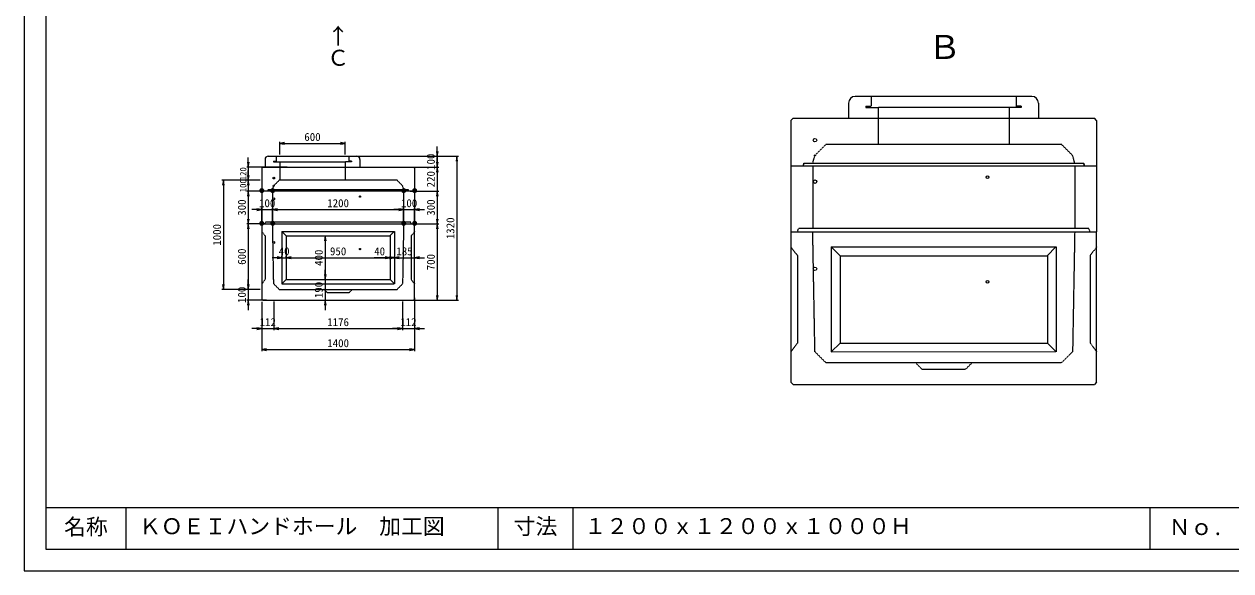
# Model space of a CAD drawing. Units: millimetres, scale not verified. Extents: x -420 to 421, y -297 to 297.
# Drawn here: x -420 to 132, y -297 to -46 of the extents above; entities that cross this region are included whole.
import ezdxf
from ezdxf.enums import TextEntityAlignment as Align

# ---------------------------------------------------------------- set-up
doc = ezdxf.new("R2010")
doc.units = ezdxf.units.MM
doc.header["$PDMODE"] = 32
doc.header["$PDSIZE"] = 0.5
doc.linetypes.add('USER2', pattern=[4.7625, 3.175, -1.5875])
doc.layers.add('0-0', color=7, linetype='Continuous')
for name, color, linetype, lineweight in [('0-1_0', 9, 'Continuous', 25), ('0-2_dims', 7, 'Continuous', 18), ('0-3_pen1実線', 4, 'Continuous', 13), ('0-4_pen2実線', 3, 'Continuous', 13), ('0-5_pen3実線', 7, 'Continuous', 25), ('0-6_pen4実線', 7, 'Continuous', 25), ('0-7_pen2破線', 3, 'USER2', 25), ('0-9_draw', 7, 'Continuous', 13)]:
    doc.layers.add(name, color=color, linetype=linetype, lineweight=lineweight)
doc.styles.add('ＭＳ ゴシック', font='')
doc.styles.get('ＭＳ ゴシック').set_extended_font_data('MS Gothic')

# ---------------------------------------------------------------- blocks, each defined once
blk = doc.blocks.new('部分図 1')
at = {"layer": '0-1_0'}
blk.add_lwpolyline([(0, 0), (16824, 0), (16824, 11878), (0, 11878)], close=True, dxfattribs=at)
at = {"layer": '0-2_dims'}
for p, q in [((2341.5, 3815), (2341.5, 3933)), ((2341.5, 3918), (2941.5, 3918)), ((2941.5, 3815), (2941.5, 3933)), ((3784.5, 3800), (3784.5, 3890)), ((2053.5, 3700), (2053.5, 3790)), ((3012.5, 3800), (3799.5, 3800)), ((3669.5, 3800), (3978.5, 3800)), ((3784.5, 3800), (3784.5, 3700)), ((3784.5, 3700), (3784.5, 3790)), ((3963.5, 3800), (3963.5, 2480)), ((2410.5, 3700), (2038.5, 3700)), ((2053.5, 3700), (2053.5, 3580)), ((2053.5, 3580), (2053.5, 3670)), ((3012.5, 3700), (3799.5, 3700)), ((3535.5, 3700), (3799.5, 3700)), ((3784.5, 3700), (3784.5, 3480)), ((3784.5, 3700), (3784.5, 3610)), ((2085, 3580), (1810.5, 3580)), ((1825.5, 3580), (1825.5, 2580)), ((2161.5, 3580), (2038.5, 3580)), ((2161.5, 3580), (2038.5, 3580)), ((2053.5, 3580), (2053.5, 3490)), ((2053.5, 3580), (2053.5, 3480)), ((2161.5, 3480), (2038.5, 3480)), ((2161.5, 3480), (2038.5, 3480)), ((2053.5, 3480), (2053.5, 3390)), ((2053.5, 3480), (2053.5, 3180)), ((3535.5, 3480), (3799.5, 3480)), ((3535.5, 3480), (3799.5, 3480)), ((3784.5, 3480), (3784.5, 3390)), ((3784.5, 3480), (3784.5, 3180)), ((2176.5, 3195), (2176.5, 3326)), ((2276.47, 3196.82), (2276.47, 3326)), ((2276.47, 3196.82), (2276.47, 3326)), ((3476.27, 3196.82), (3476.27, 3326)), ((3476.27, 3196.82), (3476.27, 3326)), ((3576.5, 3193.23), (3576.5, 3326)), ((2176.5, 3311), (2086.5, 3311)), ((2176.5, 3311), (2276.47, 3311)), ((2276.47, 3311), (2366.47, 3311)), ((2276.47, 3311), (3476.27, 3311)), ((3476.27, 3311), (3386.27, 3311)), ((3476.27, 3311), (3576.5, 3311)), ((3576.5, 3311), (3666.5, 3311)), ((2161.5, 3180), (2038.5, 3180)), ((2161.5, 3180), (2038.5, 3180)), ((2053.5, 3180), (2053.5, 2580)), ((3591.5, 3180), (3799.5, 3180)), ((3591.5, 3180), (3799.5, 3180)), ((3784.5, 3180), (3784.5, 2480)), ((2755.5, 3070), (2772.75, 3070)), ((2757.75, 3070), (2757.75, 2670)), ((2361.5, 2870), (2361.5, 2885)), ((2401.5, 2870), (2401.5, 2885)), ((2401.5, 2870), (2401.5, 2885)), ((3351.5, 2870), (3351.5, 2885)), ((3351.5, 2870), (3351.5, 2885)), ((3391.5, 2870), (3391.5, 2885)), ((3391.5, 2870), (3391.5, 2885)), ((3576.5, 2870), (3576.5, 2885)), ((2361.5, 2870), (2271.5, 2870)), ((2361.5, 2870), (2401.5, 2870)), ((2401.5, 2870), (2491.5, 2870)), ((2401.5, 2870), (3351.5, 2870)), ((3351.5, 2870), (3206.5, 2870)), ((3391.5, 2870), (3301.5, 2870)), ((3351.5, 2870), (3391.5, 2870)), ((3391.5, 2870), (3481.5, 2870)), ((3391.5, 2870), (3576.5, 2870)), ((3576.5, 2870), (3666.5, 2870)), ((2053.5, 2580), (2053.5, 2670)), ((2757.75, 2670), (2757.75, 2760)), ((2757.75, 2670), (2772.75, 2670)), ((2757.75, 2670), (2772.75, 2670)), ((2757.75, 2670), (2757.75, 2480)), ((2085, 2580), (1810.5, 2580)), ((2161.5, 2580), (2038.5, 2580)), ((2161.5, 2580), (2038.5, 2580)), ((2053.5, 2580), (2053.5, 2480)), ((2221.5, 2480), (2038.5, 2480)), ((2053.5, 2480), (2053.5, 2390)), ((2176.5, 2465), (2176.5, 2206)), ((2288.1, 2467.5), (2288.1, 2206)), ((2288.1, 2467.5), (2288.1, 2206)), ((2757.75, 2480), (2772.75, 2480)), ((2757.75, 2480), (2757.75, 2390)), ((3464.5, 2467.5), (3464.5, 2206)), ((3464.5, 2467.5), (3464.5, 2206)), ((3550.5, 2480), (3799.5, 2480)), ((3576.5, 2502), (3576.5, 2206)), ((3669.5, 2480), (3978.5, 2480)), ((2176.5, 2393.8), (2176.5, 2013)), ((3576.5, 2358), (3576.5, 2013)), ((2176.5, 2221), (2086.5, 2221)), ((2176.5, 2221), (2288.1, 2221)), ((2288.1, 2221), (2378.1, 2221)), ((2288.1, 2221), (3464.5, 2221)), ((3464.5, 2221), (3374.5, 2221)), ((3464.5, 2221), (3576.5, 2221)), ((3576.5, 2221), (3666.5, 2221)), ((2176.5, 2028), (3576.5, 2028))]:
    blk.add_line(p, q, dxfattribs=at)
for points in [[(2386.5, 3925.5), (2341.5, 3918), (2386.5, 3910.5)], [(2896.5, 3910.5), (2941.5, 3918), (2896.5, 3925.5)], [(3777, 3845), (3784.5, 3800), (3792, 3845)], [(3971, 3755), (3963.5, 3800), (3956, 3755)], [(2046, 3745), (2053.5, 3700), (2061, 3745)], [(3777, 3745), (3784.5, 3700), (3792, 3745)], [(3792, 3655), (3784.5, 3700), (3777, 3655)], [(1833, 3535), (1825.5, 3580), (1818, 3535)], [(2046, 3625), (2053.5, 3580), (2061, 3625)], [(2061, 3535), (2053.5, 3580), (2046, 3535)], [(2061, 3435), (2053.5, 3480), (2046, 3435)], [(2061, 3435), (2053.5, 3480), (2046, 3435)], [(3792, 3435), (3784.5, 3480), (3777, 3435)], [(3792, 3435), (3784.5, 3480), (3777, 3435)], [(2131.5, 3303.5), (2176.5, 3311), (2131.5, 3318.5)], [(2321.47, 3318.5), (2276.47, 3311), (2321.47, 3303.5)], [(2321.47, 3318.5), (2276.47, 3311), (2321.47, 3303.5)], [(3431.27, 3303.5), (3476.27, 3311), (3431.27, 3318.5)], [(3431.27, 3303.5), (3476.27, 3311), (3431.27, 3318.5)], [(3621.5, 3318.5), (3576.5, 3311), (3621.5, 3303.5)], [(2046, 3225), (2053.5, 3180), (2061, 3225)], [(3777, 3225), (3784.5, 3180), (3792, 3225)], [(2061, 3135), (2053.5, 3180), (2046, 3135)], [(3792, 3135), (3784.5, 3180), (3777, 3135)], [(2765.25, 3025), (2757.75, 3070), (2750.25, 3025)], [(2316.5, 2862.5), (2361.5, 2870), (2316.5, 2877.5)], [(2446.5, 2877.5), (2401.5, 2870), (2446.5, 2862.5)], [(2446.5, 2877.5), (2401.5, 2870), (2446.5, 2862.5)], [(3306.5, 2862.5), (3351.5, 2870), (3306.5, 2877.5)], [(3306.5, 2862.5), (3351.5, 2870), (3306.5, 2877.5)], [(3346.5, 2862.5), (3391.5, 2870), (3346.5, 2877.5)], [(3436.5, 2877.5), (3391.5, 2870), (3436.5, 2862.5)], [(3621.5, 2877.5), (3576.5, 2870), (3621.5, 2862.5)], [(2750.25, 2715), (2757.75, 2670), (2765.25, 2715)], [(2750.25, 2715), (2757.75, 2670), (2765.25, 2715)], [(1818, 2625), (1825.5, 2580), (1833, 2625)], [(2046, 2625), (2053.5, 2580), (2061, 2625)], [(2046, 2625), (2053.5, 2580), (2061, 2625)], [(2061, 2435), (2053.5, 2480), (2046, 2435)], [(2765.25, 2435), (2757.75, 2480), (2750.25, 2435)], [(3777, 2525), (3784.5, 2480), (3792, 2525)], [(3956, 2525), (3963.5, 2480), (3971, 2525)], [(2131.5, 2213.5), (2176.5, 2221), (2131.5, 2228.5)], [(2333.1, 2228.5), (2288.1, 2221), (2333.1, 2213.5)], [(2333.1, 2228.5), (2288.1, 2221), (2333.1, 2213.5)], [(3419.5, 2213.5), (3464.5, 2221), (3419.5, 2228.5)], [(3419.5, 2213.5), (3464.5, 2221), (3419.5, 2228.5)], [(3621.5, 2228.5), (3576.5, 2221), (3621.5, 2213.5)], [(2221.5, 2035.5), (2176.5, 2028), (2221.5, 2020.5)], [(3531.5, 2020.5), (3576.5, 2028), (3531.5, 2035.5)]]:
    blk.add_lwpolyline(points, dxfattribs=at)
at = {"layer": '0-3_pen1実線'}
for p, q in [((7821.83, 4242.08), (7815.88, 4248.03)), ((2941.5, 3747.02), (2944.48, 3750))]:
    blk.add_line(p, q, dxfattribs=at)
at = {"layer": '0-4_pen2実線'}
for centre, radius in [((7243.92, 3948), 16), ((2286.5, 3600), 8), ((7243.93, 3568), 16), ((8823.93, 3608), 12), ((3076.5, 3430), 6), ((2286.5, 3410), 8), ((2286.5, 3010), 8), ((3076.5, 2950), 6), ((7243.93, 2768.6), 16), ((8823.93, 2648.6), 12)]:
    blk.add_circle(centre, radius, dxfattribs=at)
at = {"layer": '0-5_pen3実線'}
for p, q in [((9231.83, 4348.03), (7611.83, 4348.03)), ((7551.83, 4288.03), (7551.83, 4148.03)), ((9291.83, 4288.03), (9291.83, 4148.03)), ((7023.92, 4128), (7043.92, 4148)), ((7023.92, 4128), (7023.92, 3708)), ((7043.92, 4148), (9803.92, 4148)), ((9823.92, 4128), (9803.92, 4148)), ((9823.92, 4128), (9823.92, 3708)), ((2206.5, 3770), (2206.5, 3700)), ((2236.5, 3800), (3046.5, 3800)), ((3076.5, 3770), (3076.5, 3700)), ((2176.5, 3690), (2186.5, 3700)), ((2176.5, 3690), (2176.5, 3480)), ((2186.5, 3700), (3566.5, 3700)), ((3576.5, 3690), (3566.5, 3700)), ((3576.5, 3690), (3576.5, 3480)), ((9823.92, 3708), (7023.92, 3708)), ((7023.93, 3708), (7023.93, 3108)), ((9823.93, 3708), (9823.93, 3108)), ((2176.5, 3480), (2176.5, 3180)), ((3576.5, 3480), (2176.5, 3480)), ((3576.5, 3480), (3576.5, 3180)), ((2176.5, 3180), (3576.5, 3180)), ((3390.5, 3110), (3350.5, 3070)), ((3576.5, 2490), (3576.5, 3180)), ((7023.93, 3108), (9823.93, 3108)), ((9823.93, 1728.6), (9823.93, 3108.6)), ((9451.93, 2968.6), (9371.93, 2888.6)), ((2876.5, 2670), (3351.5, 2670)), ((3351.5, 2670), (3391.5, 2630)), ((2361.5, 2630), (3390.15, 2631.35)), ((2186.5, 2480), (3566.5, 2480)), ((3576.5, 2490), (3566.5, 2480)), ((7393.93, 2008.6), (9451.23, 2011.3)), ((8423.93, 2088.6), (9373.93, 2088.6)), ((9373.93, 2088.6), (9453.93, 2008.6)), ((7043.93, 1708.6), (9803.93, 1708.6)), ((9823.93, 1728.6), (9803.93, 1708.6)), ((931, 580), (931, 200)), ((5025, 580), (5025, 200))]:
    blk.add_line(p, q, dxfattribs=at)
for points in [[(2176.5, 3180), (2176.5, 2490), (2186.5, 2480)], [(2876.5, 3110), (3391.5, 3110), (3391.5, 2630)], [(7023.93, 3108.6), (7023.93, 1728.6), (7043.93, 1708.6)], [(2876.5, 3070), (3351.5, 3070), (3351.5, 2670)], [(8423.93, 2968.6), (9453.93, 2968.6), (9453.93, 2008.6)], [(8423.93, 2888.6), (9373.93, 2888.6), (9373.93, 2088.6)]]:
    blk.add_lwpolyline(points, dxfattribs=at)
for centre, radius, start, end in [((7611.83, 4288.03), 60, 90, 180), ((9231.83, 4288.03), 60, 0, 90), ((2236.5, 3770), 30, 90, 180), ((3046.5, 3770), 30, 0, 90)]:
    blk.add_arc(centre, radius, start, end, dxfattribs=at)
at = {"layer": '0-6_pen4実線'}
for p, q in [((200, 580), (16610, 580)), ((4340.3, 580), (4340.3, 200)), ((10312, 580), (10312, 200))]:
    blk.add_line(p, q, dxfattribs=at)
blk.add_lwpolyline([(200, 200), (16610, 200), (16610, 11452), (200, 11452)], close=True, dxfattribs=at)
at = {"layer": '0-7_pen2破線'}
for p, q in [((7757.83, 4348.03), (7757.83, 4260.03)), ((9085.83, 4348.03), (9085.83, 4248.03)), ((7709.83, 4260.03), (7757.83, 4260.03)), ((7709.83, 4260.03), (7709.83, 4248.03)), ((7709.83, 4248.03), (7821.83, 4248.03)), ((7821.83, 4248.03), (7821.83, 4148.03)), ((9133.83, 4248.03), (7821.83, 4248.03)), ((9021.83, 4248.03), (9021.83, 4148.03)), ((9133.83, 4260.03), (9085.83, 4260.03)), ((9133.83, 4260.03), (9133.83, 4248.03)), ((7824.32, 4148), (7824.32, 3908)), ((9023.28, 4148), (9023.28, 3908)), ((7243.92, 3808), (7343.92, 3908)), ((8423.92, 3908), (7343.92, 3908)), ((9503.92, 3908), (8423.92, 3908)), ((9603.92, 3808), (9503.92, 3908)), ((2309.5, 3800), (2309.5, 3750)), ((2973.5, 3800), (2973.5, 3756)), ((7223.92, 3738), (7243.92, 3808)), ((9623.92, 3738), (9603.92, 3808)), ((2285.5, 3756), (2285.5, 3750)), ((2285.5, 3756), (2309.5, 3756)), ((2285.5, 3750), (2941.5, 3750)), ((2341.5, 3750), (2341.5, 3700)), ((2341.5, 3700), (2341.5, 3580)), ((2997.5, 3750), (2941.5, 3750)), ((2941.5, 3750), (2941.5, 3700)), ((2941.5, 3700), (2941.5, 3580)), ((2997.5, 3756), (2973.5, 3756)), ((2997.5, 3756), (2997.5, 3750)), ((7143.92, 3738), (7133.92, 3708)), ((7133.92, 3708), (7143.92, 3738)), ((7143.92, 3738), (9703.92, 3738)), ((7223.93, 3708), (7223.93, 3138)), ((9623.93, 3708), (9623.93, 3138)), ((2286.5, 3530), (2336.5, 3580)), ((2876.5, 3580), (2336.5, 3580)), ((3416.5, 3580), (2876.5, 3580)), ((3466.5, 3530), (3416.5, 3580)), ((2236.5, 3495), (2231.5, 3480)), ((2231.5, 3480), (2236.5, 3495)), ((2236.5, 3495), (3516.5, 3495)), ((2276.5, 3495), (2286.5, 3530)), ((2276.5, 3480), (2276.5, 3195)), ((3476.5, 3495), (3466.5, 3530)), ((3476.5, 3480), (3476.5, 3195)), ((2206.5, 3180), (2211.5, 3195)), ((2876.5, 3195), (2211.5, 3195)), ((2286.5, 2630), (2276.5, 3180)), ((3541.5, 3195), (2876.5, 3195)), ((3546.5, 3180), (3541.5, 3195)), ((3576.5, 3110), (3546.5, 3070)), ((7083.93, 3108), (7093.93, 3138)), ((8423.93, 3138), (7093.93, 3138)), ((7243.93, 2008.6), (7223.93, 3108.6)), ((9753.93, 3138), (8423.93, 3138)), ((9763.93, 3108), (9753.93, 3138)), ((3546.5, 3070), (3546.5, 2670)), ((9823.93, 2968.6), (9763.93, 2888.6)), ((9763.93, 2888.6), (9763.93, 2088.6)), ((3546.5, 2670), (3576.5, 2630)), ((2336.5, 2580), (2286.5, 2630)), ((2336.5, 2580), (3416.5, 2580)), ((2776.5, 2550), (2746.5, 2580)), ((7343.93, 1908.6), (7243.93, 2008.6)), ((9763.93, 2088.6), (9823.93, 2008.6)), ((7343.93, 1908.6), (9503.93, 1908.6)), ((8223.93, 1848.6), (8163.93, 1908.6))]:
    blk.add_line(p, q, dxfattribs=at)
for points in [[(9703.92, 3738), (9713.92, 3708), (9703.92, 3738)], [(3516.5, 3495), (3521.5, 3480), (3516.5, 3495)], [(2176.5, 3110), (2206.5, 3070), (2206.5, 2670), (2176.5, 2630)], [(3476.23, 3180), (3466.5, 2630), (3416.5, 2580)], [(9623.4, 3108.6), (9603.93, 2008.6), (9503.93, 1908.6)], [(7023.93, 2968.6), (7083.93, 2888.6), (7083.93, 2088.6), (7023.93, 2008.6)], [(2776.5, 2550), (2976.5, 2550), (3006.5, 2580)], [(8223.93, 1848.6), (8623.93, 1848.6), (8683.93, 1908.6)]]:
    blk.add_lwpolyline(points, dxfattribs=at)
for p in [(7243.92, 3808), (2286.5, 3530)]:
    blk.add_point(p, dxfattribs=at)
at = {"layer": '0-9_draw'}
for p, q in [((2361.5, 3110), (2361.5, 2630)), ((2361.5, 3110), (2401.5, 3070)), ((2361.5, 3110), (2876.5, 3110)), ((2401.5, 3070), (2401.5, 2670)), ((2401.5, 3070), (2876.5, 3070)), ((7393.93, 2968.6), (7393.93, 2008.6)), ((7393.93, 2968.6), (7473.93, 2888.6)), ((7393.93, 2968.6), (8423.93, 2968.6)), ((7473.93, 2888.6), (7473.93, 2088.6)), ((7473.93, 2888.6), (8423.93, 2888.6)), ((2401.5, 2670), (2361.5, 2630)), ((2401.5, 2670), (2876.5, 2670)), ((7473.93, 2088.6), (7393.93, 2008.6)), ((7473.93, 2088.6), (8423.93, 2088.6))]:
    blk.add_line(p, q, dxfattribs=at)
at = {"layer": '0-2_dims', "style": 'ＭＳ ゴシック'}
for s, height, p in [('↑', 146.6, (2776.5, 4785.5)), ('Ｂ', 219.9, (8282.01, 4625.8)), ('Ｃ', 146.6, (2776.5, 4585.5)), ('600', 73.31, (2566.5, 3918.5)), ('●', 36.66, (2151.4, 3455)), ('●', 36.66, (2250.7, 3455)), ('●', 36.66, (3451.25, 3455)), ('●', 36.66, (3551.45, 3455)), ('100', 73.31, (2151.48, 3311.5)), ('1200', 73.31, (2776.37, 3311.5)), ('100', 73.31, (3451.38, 3311.5)), ('●', 36.66, (2150.9, 3154.7)), ('●', 36.66, (2251.5, 3155)), ('●', 36.66, (3451.3, 3154.9)), ('●', 36.66, (3551.7, 3155)), ('40', 73.31, (2331.5, 2870.5)), ('950', 73.31, (2801.5, 2870.5)), ('40', 73.31, (3206.5, 2870.5)), ('185', 73.31, (3409, 2870.5)), ('112', 73.31, (2157.3, 2221.5)), ('1176', 73.31, (2776.3, 2221.5)), ('112', 73.31, (3445.5, 2221.5)), ('1400', 73.31, (2776.5, 2028.5))]:
    blk.add_text(s, height=height, dxfattribs=at).set_placement(p, align=Align.BOTTOM_LEFT)
for s, height, p in [('100', 73.31, (3784, 3675)), ('120', 58.65, (2053, 3580)), ('220', 73.31, (3784, 3515)), ('100', 58.65, (2053, 3470)), ('300', 73.31, (2053, 3255)), ('300', 73.31, (3784, 3255)), ('1320', 73.31, (3963, 3040)), ('1000', 73.31, (1825, 2980)), ('600', 73.31, (2053, 2805)), ('400', 73.31, (2757.25, 2795)), ('700', 73.31, (3784, 2755)), ('100', 73.31, (2053, 2455)), ('190', 73.31, (2757.25, 2500))]:
    blk.add_text(s, height=height, rotation=90, dxfattribs=at).set_placement(p, align=Align.BOTTOM_LEFT)
at = {"layer": '0-5_pen3実線', "style": 'ＭＳ ゴシック'}
for s, p in [('名称', (366, 287)), ('ＫＯＥＩハンドホール\u3000加工図', (1053, 292)), ('寸法', (4484.2, 291)), ('１２００ｘ１２００ｘ１０００Ｈ', (5132, 293)), ('Ｎｏ.', (10484.7, 284.33))]:
    blk.add_text(s, height=146.6, dxfattribs=at).set_placement(p, align=Align.BOTTOM_LEFT)

msp = doc.modelspace()

# ---------------------------------------------------------------- block references
at = {"layer": '0-0', "xscale": 0.05, "yscale": 0.05}
msp.add_blockref('部分図 1', (-420.5, -297), dxfattribs=at)

doc.saveas('drawing.dxf')
